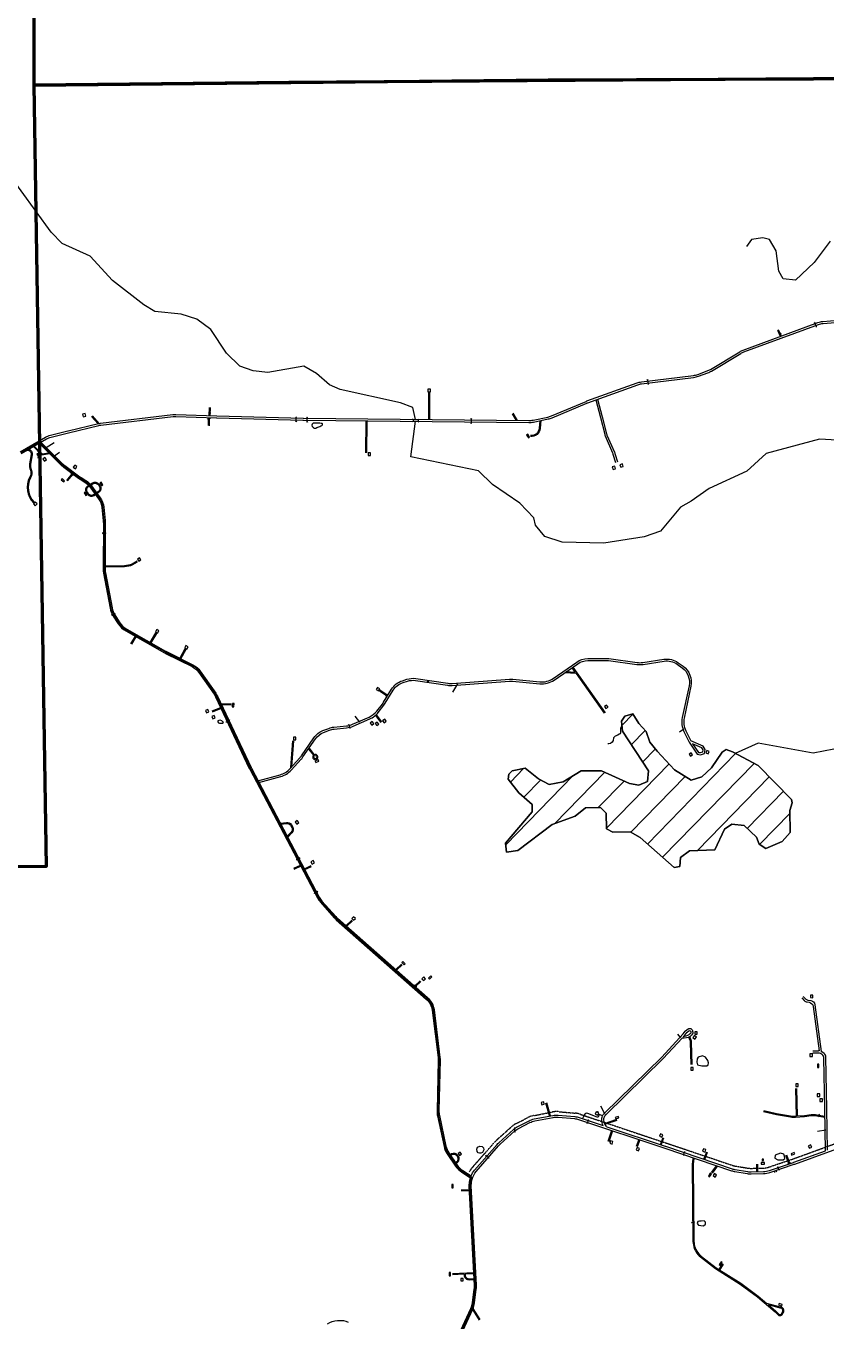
# Model space of a CAD drawing. Header units: inches. Extents: x 2666812 to 2767151, y 580083 to 705712.
# Drawn here: x 2688280 to 2696405, y 663811 to 676969 of the extents above; entities that cross this region are included whole.
import ezdxf

# ---------------------------------------------------------------- set-up
doc = ezdxf.new("R2010")
doc.units = ezdxf.units.IN
doc.header["$MEASUREMENT"] = 0
doc.linetypes.add('PHANTOM', pattern=[2.5, 1.25, -0.25, 0.25, -0.25, 0.25, -0.25])
for name, color, linetype in [('BND-MCD', 42, 'Continuous'), ('HY-SHORE', 5, 'Continuous'), ('PLD-LANDBASE', 252, 'Continuous'), ('PLD-PAR', 1, 'Continuous')]:
    doc.layers.add(name, color=color, linetype=linetype)
doc.layers.add('PLD-REMOTE-BOUNDARY', color=40, linetype='Continuous', lineweight=80)

# ---------------------------------------------------------------- blocks, each defined once
blk = doc.blocks.new('*X37')
at = {"color": 0}
for p, q in [((2694485, 669674), (2694598, 669791)), ((2694580, 669478), (2694721, 669623)), ((2694695, 669302), (2694824, 669435)), ((2694744, 668470), (2695639, 669390)), ((2693353, 669099), (2693486, 669236)), ((2693800, 668676), (2694310, 669201)), ((2694327, 668630), (2694963, 669284)), ((2694898, 668335), (2695827, 669289)), ((2693305, 668462), (2693986, 669162)), ((2693489, 668945), (2693660, 669121)), ((2694245, 668840), (2694508, 669110)), ((2694574, 668590), (2695126, 669157)), ((2695251, 668404), (2695980, 669153)), ((2695757, 668629), (2696124, 669006)), ((2695883, 668464), (2696192, 668782))]:
    blk.add_line(p, q, dxfattribs=at)
blk = doc.blocks.new('CULVERT-LONG-PT1')
for p, q in [((-12, 7), (0, 0)), ((0, 0), (-12, -7))]:
    blk.add_line(p, q)
blk = doc.blocks.new('CULVERT-LONG-PT2')
for p, q in [((12, 7), (0, 0)), ((0, 0), (12, -7))]:
    blk.add_line(p, q)
blk = doc.blocks.new('DRWAYCULVERT')
for p, q in [((-13, 2), (-10, 0)), ((-10, 0), (-13, -2)), ((-10, 0), (10, 0)), ((13, 2), (10, 0)), ((10, 0), (13, -2))]:
    blk.add_line(p, q)
blk = doc.blocks.new('DRWAYCULVERT-LONG-PT1')
for p, q in [((-4, 2), (0, 0)), ((0, 0), (-4, -2))]:
    blk.add_line(p, q)
blk = doc.blocks.new('DRWAYCULVERT-LONG-PT2')
for p, q in [((4, 2), (0, 0)), ((0, 0), (4, -2))]:
    blk.add_line(p, q)
blk = doc.blocks.new('CULVERT')
for p, q in [((-52, 7), (-41, 0)), ((-41, 0), (-52, -7)), ((-41, 0), (41, 0)), ((52, 7), (41, 0)), ((41, 0), (52, -7))]:
    blk.add_line(p, q)
blk = doc.blocks.new('BRIDGE-LONG-PT1')
for p, q in [((0, 0), (-7, 4)), ((0, -20), (-7, -24))]:
    blk.add_line(p, q)
blk.add_lwpolyline([(0, 0), (0, -20)])
blk = doc.blocks.new('BRIDGE-LONG-PT2')
for p, q in [((0, 0), (7, 4)), ((0, -20), (7, -24))]:
    blk.add_line(p, q)
blk.add_lwpolyline([(0, 0), (0, -20)])
blk = doc.blocks.new('HOUSETRL')
blk.add_lwpolyline([(-34, -15), (34, -15), (34, 15), (-34, 15)], close=True)
blk = doc.blocks.new('HANDHOLE')
blk.add_lwpolyline([(12, -12), (12, 12), (-12, 12), (-12, -12)], close=True)
blk = doc.blocks.new('DWELLING2')
blk.add_lwpolyline([(28, -26), (28, 26), (-23, 26), (-23, -26)], close=True)
blk = doc.blocks.new('CHURCH')
blk.add_lwpolyline([(-28, -26), (28, -26), (28, 26), (-28, 26)], close=True)
for points in [[(-8, 41), (8, 41)], [(0, 26), (0, 50)]]:
    blk.add_lwpolyline(points)

msp = doc.modelspace()

# ---------------------------------------------------------------- linework, layer by layer
at = {"layer": 'BND-MCD'}
msp.add_lwpolyline([(2692665, 663627), (2692808, 663937, 0.075142), (2692825, 663997), (2692843, 664136, 0.045815), (2692845, 664174), (2692792, 665185, -0.071327), (2692797, 665239), (2692805, 665273), (2692711, 665332, -0.102873), (2692650, 665392), (2692567, 665515, -0.095826), (2692535, 665588), (2692468, 665897, -0.059404), (2692464, 665947), (2692476, 666461, 0.036924), (2692475, 666489), (2692414, 666972, 0.183239), (2692352, 667091), (2691437, 667896, -0.030756), (2691419, 667915), (2691278, 668073, -0.060359), (2691249, 668114), (2690561, 669422, -0.011045), (2690557, 669431), (2690215, 670156, 0.042653), (2690199, 670184), (2690042, 670408, 0.124753), (2689971, 670469), (2689702, 670604, -0.012885), (2689692, 670609), (2689298, 670832, -0.121659), (2689225, 670901), (2689175, 670980, -0.096723), (2689145, 671055), (2689077, 671413, -0.047642), (2689074, 671452), (2689076, 671922, 0.026256), (2689075, 671942), (2689061, 672078, 0.133177), (2689026, 672170), (2688937, 672293, 0.097716), (2688883, 672342), (2688836, 672371, -0.02084), (2688821, 672381), (2688669, 672494, -0.036976), (2688645, 672514), (2688415, 672742), (2688227, 672635, -0.034445)], format="xyb", dxfattribs=at)
at = {"layer": 'HY-SHORE'}
for p, q in [((2688537, 674874), (2688080, 675502)), ((2688647, 674758), (2688537, 674874)), ((2688931, 674629), (2688647, 674758)), ((2695647, 674798), (2695596, 674729)), ((2695763, 674816), (2695647, 674798)), ((2695830, 674800), (2695763, 674816)), ((2695898, 674684), (2695830, 674800)), ((2696447, 674782), (2696283, 674564)), ((2689159, 674382), (2688931, 674629)), ((2695926, 674476), (2695898, 674684)), ((2695968, 674401), (2695926, 674476)), ((2696283, 674564), (2696093, 674386)), ((2689478, 674135), (2689159, 674382)), ((2696093, 674386), (2695968, 674401)), ((2689588, 674069), (2689478, 674135)), ((2689855, 674039), (2689588, 674069)), ((2690014, 673991), (2689855, 674039)), ((2690157, 673884), (2690014, 673991)), ((2690318, 673644), (2690157, 673884)), ((2690453, 673513), (2690318, 673644)), ((2690587, 673464), (2690453, 673513)), ((2690737, 673449), (2690587, 673464)), ((2691103, 673512), (2690737, 673449)), ((2691229, 673438), (2691103, 673512)), ((2691363, 673323), (2691229, 673438)), ((2691472, 673274), (2691363, 673323)), ((2692082, 673140), (2691472, 673274)), ((2692208, 673091), (2692082, 673140)), ((2692237, 672972), (2692208, 673091)), ((2692189, 672591), (2692236, 672952)), ((2696337, 672772), (2695797, 672624)), ((2696788, 672744), (2696337, 672772)), ((2695797, 672624), (2695599, 672447)), ((2692874, 672449), (2692189, 672591)), ((2693017, 672309), (2692874, 672449)), ((2695599, 672447), (2695218, 672268)), ((2693294, 672120), (2693017, 672309)), ((2695218, 672268), (2695036, 672141)), ((2693437, 671972), (2693294, 672120)), ((2695036, 672141), (2694928, 672081)), ((2693455, 671897), (2693437, 671972)), ((2694928, 672081), (2694723, 671837)), ((2693548, 671781), (2693455, 671897)), ((2694723, 671837), (2694557, 671777)), ((2693724, 671725), (2693548, 671781)), ((2694149, 671713), (2693724, 671725)), ((2694557, 671777), (2694149, 671713)), ((2694360, 669956), (2694328, 669905)), ((2694328, 669905), (2694360, 669956)), ((2694328, 669905), (2694337, 669806)), ((2694337, 669806), (2694328, 669905)), ((2694443, 669982), (2694360, 669956)), ((2694360, 669956), (2694443, 669982)), ((2694503, 669883), (2694443, 669982)), ((2694443, 669982), (2694503, 669883)), ((2694579, 669800), (2694503, 669883)), ((2694503, 669883), (2694579, 669800)), ((2694337, 669806), (2694600, 669400)), ((2694600, 669400), (2694337, 669806)), ((2694614, 669692), (2694579, 669800)), ((2694579, 669800), (2694614, 669692)), ((2694690, 669601), (2694614, 669692)), ((2694614, 669692), (2694690, 669601)), ((2694867, 669412), (2694690, 669601)), ((2694690, 669601), (2694867, 669412)), ((2695348, 669592), (2695242, 669433)), ((2695242, 669433), (2695348, 669592)), ((2695390, 669618), (2695348, 669592)), ((2695348, 669592), (2695390, 669618)), ((2695456, 669594), (2695390, 669618)), ((2695390, 669618), (2695456, 669594)), ((2695716, 669455), (2695456, 669594)), ((2695456, 669594), (2695716, 669455)), ((2695715, 669682), (2695483, 669579)), ((2696274, 669580), (2695715, 669682)), ((2696590, 669642), (2696274, 669580)), ((2693184, 669367), (2693176, 669317)), ((2693176, 669317), (2693184, 669367)), ((2693217, 669401), (2693184, 669367)), ((2693184, 669367), (2693217, 669401)), ((2693350, 669427), (2693217, 669401)), ((2693217, 669401), (2693350, 669427)), ((2693484, 669321), (2693350, 669427)), ((2693350, 669427), (2693484, 669321)), ((2693917, 669401), (2693735, 669290)), ((2693735, 669290), (2693917, 669401)), ((2694125, 669403), (2693917, 669401)), ((2693917, 669401), (2694125, 669403)), ((2694410, 669273), (2694125, 669403)), ((2694125, 669403), (2694410, 669273)), ((2694600, 669400), (2694593, 669292)), ((2694593, 669292), (2694600, 669400)), ((2695035, 669305), (2694867, 669412)), ((2694867, 669412), (2695035, 669305)), ((2695143, 669340), (2695035, 669305)), ((2695035, 669305), (2695143, 669340)), ((2695242, 669433), (2695143, 669340)), ((2695143, 669340), (2695242, 669433)), ((2696054, 669109), (2695716, 669455)), ((2695716, 669455), (2696054, 669109)), ((2693176, 669317), (2693286, 669177)), ((2693286, 669177), (2693176, 669317)), ((2693593, 669264), (2693484, 669321)), ((2693484, 669321), (2693593, 669264)), ((2693735, 669290), (2693593, 669264)), ((2693593, 669264), (2693735, 669290)), ((2694502, 669257), (2694410, 669273)), ((2694410, 669273), (2694502, 669257)), ((2694593, 669292), (2694502, 669257)), ((2694502, 669257), (2694593, 669292)), ((2693286, 669177), (2693421, 669061)), ((2693421, 669061), (2693286, 669177)), ((2696038, 669000), (2696062, 669076)), ((2696062, 669076), (2696038, 669000)), ((2696062, 669076), (2696054, 669109)), ((2696054, 669109), (2696062, 669076)), ((2693422, 668986), (2693150, 668667)), ((2693150, 668667), (2693422, 668986)), ((2693421, 669061), (2693422, 668986)), ((2693422, 668986), (2693421, 669061)), ((2693623, 668856), (2693856, 668942)), ((2693856, 668942), (2693623, 668856)), ((2693856, 668942), (2693963, 669026)), ((2693963, 669026), (2693856, 668942)), ((2693963, 669026), (2694113, 669028)), ((2694113, 669028), (2693963, 669026)), ((2694113, 669028), (2694172, 668970)), ((2694172, 668970), (2694113, 669028)), ((2694172, 668970), (2694174, 668812)), ((2694174, 668812), (2694172, 668970)), ((2696041, 668775), (2696038, 669000)), ((2696038, 669000), (2696041, 668775)), ((2693276, 668593), (2693623, 668856)), ((2693623, 668856), (2693276, 668593)), ((2694174, 668812), (2694241, 668779)), ((2694241, 668779), (2694174, 668812)), ((2695276, 668600), (2695374, 668809)), ((2695374, 668809), (2695276, 668600)), ((2695374, 668809), (2695448, 668860)), ((2695448, 668860), (2695374, 668809)), ((2695448, 668860), (2695573, 668845)), ((2695573, 668845), (2695448, 668860)), ((2695573, 668845), (2695700, 668729)), ((2695700, 668729), (2695573, 668845)), ((2694241, 668779), (2694416, 668781)), ((2694416, 668781), (2694241, 668779)), ((2694416, 668781), (2694516, 668724)), ((2694516, 668724), (2694416, 668781)), ((2694516, 668724), (2694862, 668420)), ((2694862, 668420), (2694516, 668724)), ((2695700, 668729), (2695726, 668655)), ((2695726, 668655), (2695700, 668729)), ((2695793, 668614), (2695959, 668683)), ((2695959, 668683), (2695793, 668614)), ((2695959, 668683), (2696041, 668775)), ((2696041, 668775), (2695959, 668683)), ((2693150, 668667), (2693160, 668575)), ((2693160, 668575), (2693150, 668667)), ((2693160, 668575), (2693276, 668593)), ((2693276, 668593), (2693160, 668575)), ((2694927, 668521), (2695018, 668588)), ((2695018, 668588), (2694927, 668521)), ((2695018, 668588), (2695276, 668600)), ((2695276, 668600), (2695018, 668588)), ((2695726, 668655), (2695793, 668614)), ((2695793, 668614), (2695726, 668655)), ((2694862, 668420), (2694920, 668429)), ((2694920, 668429), (2694862, 668420)), ((2694920, 668429), (2694927, 668521)), ((2694927, 668521), (2694920, 668429))]:
    msp.add_line(p, q, dxfattribs=at)
for points in [[(2691279, 672931), (2691264, 672932), (2691245, 672933), (2691211, 672934), (2691195, 672932), (2691187, 672922), (2691184, 672913), (2691187, 672901), (2691191, 672896), (2691195, 672892), (2691201, 672886), (2691206, 672882), (2691213, 672881), (2691223, 672883), (2691233, 672889), (2691245, 672894), (2691263, 672899), (2691274, 672905), (2691284, 672909), (2691291, 672917), (2691291, 672926), (2691287, 672929), (2691279, 672931)], [(2690279, 669900), (2690268, 669910), (2690251, 669917), (2690238, 669914), (2690230, 669910), (2690229, 669899), (2690235, 669890), (2690245, 669887), (2690268, 669885), (2690278, 669885), (2690287, 669895), (2690285, 669897), (2690279, 669900)], [(2694332, 669862), (2694319, 669830), (2694319, 669807), (2694319, 669786), (2694313, 669777), (2694304, 669774), (2694289, 669765), (2694262, 669755), (2694247, 669735), (2694244, 669708), (2694234, 669692), (2694217, 669680), (2694199, 669674), (2694190, 669674)], [(2695204, 666460), (2695179, 666493), (2695149, 666506), (2695107, 666491), (2695095, 666474), (2695094, 666441), (2695100, 666416), (2695142, 666405), (2695193, 666403), (2695208, 666416), (2695210, 666434), (2695204, 666460)], [(2692887, 665519), (2692872, 665522), (2692862, 665535), (2692860, 665559), (2692866, 665579), (2692888, 665590), (2692914, 665585), (2692926, 665573), (2692930, 665550), (2692915, 665523), (2692899, 665519), (2692887, 665519)], [(2695975, 665506), (2695942, 665516), (2695887, 665497), (2695884, 665467), (2695915, 665450), (2695968, 665450), (2695986, 665462), (2695984, 665486), (2695975, 665506)], [(2695166, 664830), (2695138, 664828), (2695118, 664827), (2695103, 664822), (2695097, 664802), (2695111, 664785), (2695133, 664781), (2695160, 664780), (2695180, 664795), (2695181, 664811), (2695179, 664818), (2695166, 664830)]]:
    msp.add_lwpolyline(points, dxfattribs=at)
at = {"layer": 'PLD-LANDBASE'}
for p, q in [((2692212, 672972), (2692262, 672971)), ((2692212, 672952), (2692262, 672951)), ((2688568, 672732), (2688484, 672682)), ((2688619, 672636), (2688559, 672591)), ((2692615, 670202), (2692664, 670286)), ((2691620, 669956), (2691667, 669896)), ((2694916, 669797), (2694961, 669827)), ((2695015, 669691), (2695096, 669569)), ((2695158, 669652), (2695030, 669706)), ((2695144, 669636), (2695049, 669676)), ((2695049, 669676), (2695108, 669588)), ((2695128, 669586), (2695152, 669593)), ((2695157, 669615), (2695144, 669636)), ((2695152, 669593), (2695157, 669615)), ((2695178, 669619), (2695158, 669652)), ((2695170, 669577), (2695178, 669619)), ((2695096, 669569), (2695129, 669565)), ((2695108, 669588), (2695128, 669586)), ((2695129, 669565), (2695170, 669577)), ((2694896, 666726), (2694927, 666690)), ((2694113, 665998), (2694157, 665915)), ((2696317, 665742), (2696402, 665756))]:
    msp.add_line(p, q, dxfattribs=at)
for points in [[(2688222, 672643), (2688479, 672790, -0.068178), (2688530, 672810), (2688706, 672855, -0.002928), (2688708, 672855), (2689015, 672929, -0.029367), (2689038, 672933), (2689772, 673020, -0.037519), (2689802, 673021), (2690217, 673007, 0.001067), (2690218, 673007), (2691094, 672983, 0.00461), (2691097, 672983), (2693388, 672960, 0.053822), (2693431, 672964), (2693579, 672995, 0.04858), (2693616, 673007), (2693968, 673155, -0.013224), (2693977, 673159), (2694486, 673343, -0.056265), (2694529, 673353), (2695057, 673418, 0.058502), (2695102, 673429), (2695197, 673464, 0.046216), (2695230, 673480), (2695529, 673659, -0.046812), (2695563, 673675), (2696321, 673955, -0.067608), (2696373, 673966), (2696526, 673979)], [(2688232, 672626), (2688489, 672773, -0.068178), (2688535, 672791), (2688711, 672836, -0.002928), (2688713, 672836), (2689019, 672909, -0.029367), (2689040, 672913), (2689775, 673000, -0.037519), (2689802, 673001), (2690216, 672987, 0.001067), (2690217, 672987), (2691093, 672963, 0.00461), (2691097, 672963), (2693388, 672940, 0.053822), (2693435, 672945), (2693583, 672976, 0.04858), (2693624, 672988), (2693975, 673137, -0.013224), (2693984, 673140), (2694493, 673324, -0.056265), (2694532, 673333), (2695059, 673398, 0.058502), (2695109, 673410), (2695204, 673445, 0.046216), (2695241, 673463), (2695540, 673642, -0.046812), (2695570, 673657), (2696328, 673936, -0.067608), (2696375, 673946), (2696576, 673963, -0.079124)], [(2694066, 673170), (2694113, 672992), (2694157, 672820, 0.039777), (2694162, 672805), (2694237, 672632, -0.031861), (2694241, 672620), (2694266, 672533)], [(2694085, 673176), (2694132, 672997), (2694176, 672825, 0.039777), (2694180, 672813), (2694256, 672640, -0.031861), (2694261, 672625), (2694286, 672539)], [(2693509, 672960), (2693502, 672880, -0.412788), (2693403, 672798, -0.412788)], [(2693498, 672958), (2693492, 672881, -0.412788), (2693404, 672808, -24.005841)], [(2688417, 672755), (2688652, 672521, 0.036976), (2688675, 672502), (2688827, 672389, 0.02084), (2688841, 672380), (2688888, 672351, -0.097716), (2688945, 672298), (2689034, 672176, -0.133177), (2689071, 672079), (2689085, 671943, -0.026256), (2689086, 671922), (2689084, 671452, 0.047642), (2689087, 671414), (2689155, 671057, 0.096723), (2689183, 670985), (2689234, 670906, 0.121659), (2689303, 670840), (2689697, 670618, 0.012885), (2689706, 670613), (2689976, 670478, -0.124753), (2690050, 670414), (2690207, 670190, -0.042653), (2690224, 670161), (2690566, 669435, 0.011045), (2690570, 669427), (2691258, 668119, 0.060359), (2691286, 668079), (2691426, 667921, 0.030756), (2691443, 667904), (2692358, 667098, -0.183239), (2692424, 666973), (2692484, 666490, -0.036924), (2692486, 666461), (2692474, 665946, 0.059404), (2692478, 665899), (2692545, 665590, 0.095826), (2692575, 665520), (2692658, 665397, 0.102873), (2692717, 665341), (2692801, 665287)], [(2688286, 672657, -0.590344), (2688332, 672614), (2688317, 672519, 0.109905), (2688325, 672457, -0.223219), (2688317, 672382, 0.320732), (2688355, 672125, -0.490625)], [(2688306, 672668, -0.43022), (2688342, 672612), (2688327, 672518, 0.109329), (2688334, 672461, -0.223219), (2688326, 672377, 0.319956), (2688362, 672132)], [(2688399, 672744), (2688638, 672507, 0.036976), (2688663, 672485), (2688815, 672373, 0.02084), (2688830, 672363), (2688878, 672334, -0.097716), (2688929, 672287), (2689018, 672165, -0.133177), (2689051, 672077), (2689065, 671941, -0.026256), (2689066, 671922), (2689064, 671452, 0.047642), (2689068, 671411), (2689135, 671053, 0.096723), (2689166, 670974), (2689217, 670896, 0.121659), (2689294, 670823), (2689688, 670600, 0.012885), (2689698, 670595), (2689967, 670460, -0.124753), (2690034, 670402), (2690190, 670179, -0.042653), (2690206, 670152), (2690548, 669426, 0.011045), (2690552, 669418), (2691241, 668110, 0.060359), (2691271, 668066), (2691411, 667908, 0.030756), (2691430, 667889), (2692345, 667083, -0.183239), (2692405, 666970), (2692465, 666488, -0.036924), (2692466, 666461), (2692454, 665947, 0.059404), (2692459, 665895), (2692526, 665586, 0.095826), (2692558, 665509), (2692642, 665386, 0.102873), (2692706, 665324), (2692794, 665268)], [(2688916, 672302), (2688909, 672297, 0.442479), (2688895, 672225), (2688905, 672211, 0.382061), (2688971, 672198), (2688986, 672208)], [(2688923, 672294), (2688914, 672289, 0.438333), (2688903, 672231), (2688913, 672217, 0.384224), (2688966, 672207), (2688980, 672216)], [(2688933, 672313), (2688955, 672326, -0.377145), (2689020, 672315), (2689030, 672301, -0.445805), (2689018, 672228), (2689003, 672218)], [(2688940, 672305), (2688960, 672318, -0.377145), (2689012, 672309), (2689023, 672295, -0.445805), (2689013, 672237), (2688997, 672227)], [(2689084, 671483), (2689281, 671488, 0.099201), (2689360, 671505), (2689409, 671534)], [(2689084, 671473), (2689281, 671478, 0.099865), (2689364, 671496), (2689414, 671525)], [(2690636, 669301), (2690862, 669362, 0.144053), (2690959, 669421), (2691060, 669533, 0.033227), (2691077, 669554), (2691203, 669738, -0.151025), (2691296, 669811), (2691355, 669833, -0.068589), (2691408, 669846), (2691534, 669858, 0.07988), (2691596, 669874), (2691765, 669948, 0.124446), (2691842, 670008), (2691899, 670080, 0.027796), (2691912, 670099), (2691993, 670231, -0.17897), (2692103, 670317), (2692148, 670332, -0.114896), (2692238, 670339), (2692563, 670291, 0.055653), (2692607, 670289), (2693189, 670333, -0.043782), (2693224, 670333), (2693499, 670305, 0.178248), (2693632, 670340), (2693873, 670506, -0.151253), (2693985, 670542), (2694171, 670543, -0.03561), (2694199, 670541), (2694485, 670502, 0.072579), (2694543, 670502), (2694757, 670535, -0.196666), (2694904, 670500), (2694953, 670465, -0.297198), (2695032, 670261), (2694964, 669938, 0.167175), (2694980, 669809), (2695030, 669706)], [(2690645, 669283), (2690867, 669343, 0.144053), (2690973, 669408), (2691075, 669519, 0.033227), (2691093, 669542), (2691220, 669726, -0.151025), (2691303, 669792), (2691362, 669815, -0.068589), (2691410, 669826), (2691536, 669838, 0.07988), (2691604, 669855), (2691773, 669929, 0.124446), (2691858, 669995), (2691915, 670068, 0.027796), (2691929, 670088), (2692010, 670221, -0.17897), (2692109, 670298), (2692154, 670313, -0.114896), (2692235, 670319), (2692560, 670271, 0.055653), (2692609, 670269), (2693190, 670313, -0.043782), (2693222, 670313), (2693497, 670286, 0.178248), (2693644, 670324), (2693884, 670490, -0.151253), (2693986, 670522), (2694171, 670523, -0.03561), (2694197, 670521), (2694482, 670482, 0.072579), (2694546, 670483), (2694760, 670516, -0.196666), (2694893, 670484), (2694942, 670449, -0.297198), (2695013, 670265), (2694944, 669942, 0.167175), (2694962, 669800), (2695015, 669691)], [(2690864, 668869), (2690925, 668878, -0.313885), (2690976, 668853), (2690989, 668830, -0.331448), (2690980, 668771), (2690938, 668728)], [(2690869, 668859), (2690927, 668868, -0.313885), (2690968, 668848), (2690980, 668826, -0.331448), (2690973, 668778), (2690933, 668737)], [(2696158, 667094), (2696184, 667068, 0.161923), (2696212, 667054), (2696232, 667050, -0.332321), (2696274, 667008), (2696335, 666556)], [(2696172, 667108), (2696193, 667087, 0.161923), (2696221, 667072), (2696250, 667068, -0.332321), (2696292, 667025), (2696356, 666550)], [(2694141, 665798, -0.124934), (2694132, 665826), (2694129, 665860, -0.102831), (2694132, 665884), (2694136, 665896, -0.11792), (2694151, 665920), (2694737, 666492), (2694955, 666728), (2694975, 666757, -0.071478), (2694979, 666761), (2695004, 666781, -0.213813), (2695020, 666785), (2695025, 666784, -0.148634), (2695035, 666779), (2695044, 666769, -0.163244), (2695050, 666758), (2695052, 666747), (2695052, 666735, -0.23613), (2695044, 666719), (2695035, 666712), (2695024, 666702, -0.093051), (2695017, 666699), (2695003, 666694), (2694989, 666689), (2694964, 666684), (2694942, 666685)], [(2695036, 666418), (2695028, 666645, 0.086984), (2695025, 666662), (2695011, 666696)], [(2695046, 666418), (2695038, 666647, 0.086984), (2695034, 666664), (2695020, 666700)], [(2694154, 665820, -0.056382), (2694151, 665831), (2694149, 665860, -0.102831), (2694152, 665880), (2694154, 665888, -0.11792), (2694167, 665907), (2694752, 666478), (2694942, 666685)], [(2696335, 666556, 0.061847), (2696323, 666555), (2696269, 666554)], [(2696399, 665542), (2696392, 665968), (2696383, 666481, 0.228611), (2696364, 666520), (2696358, 666524, 0.218165), (2696318, 666533), (2696272, 666534)], [(2696419, 665549), (2696412, 665968), (2696403, 666491, 0.228611), (2696384, 666530), (2696363, 666546, 0.043866), (2696356, 666550, 0.043866)], [(2694136, 665897), (2694112, 665907, 0.420524), (2694098, 665902), (2694094, 665890, -0.411606), (2694081, 665884), (2693986, 665920, 0.405169), (2693948, 665904), (2693933, 665868)], [(2695771, 665940), (2695901, 665909), (2696045, 665886, 0.062417), (2696094, 665884), (2696187, 665891), (2696255, 665899, -0.072495), (2696312, 665897), (2696393, 665883)], [(2695773, 665950), (2695902, 665919), (2696045, 665896, 0.062417), (2696095, 665894), (2696103, 665894)], [(2696113, 665895), (2696186, 665901), (2696255, 665909, -0.072495), (2696313, 665907), (2696393, 665893)], [(2692674, 663623), (2692817, 663933, 0.075142), (2692835, 663996), (2692853, 664134, 0.045815), (2692855, 664175), (2692802, 665185, -0.071327), (2692807, 665236), (2692811, 665254, -0.121828), (2692851, 665330), (2693079, 665592, -0.030259), (2693095, 665608), (2693246, 665743, -0.063862), (2693283, 665769), (2693398, 665828, -0.071523), (2693446, 665845), (2693633, 665881, -0.070145), (2693683, 665884), (2693851, 665869, -0.058456), (2693892, 665860), (2694766, 665568, -0.000743), (2694766, 665568), (2695445, 665339, 0.041447), (2695480, 665330), (2695604, 665310, 0.045486), (2695644, 665308), (2695770, 665310, 0.076102), (2695835, 665322), (2696081, 665405, 0.005914), (2696086, 665407), (2697430, 665896, -0.062655)], [(2692801, 665287, -0.08301), (2692836, 665344), (2693064, 665605, -0.030259), (2693081, 665623), (2693232, 665758, -0.063862), (2693274, 665787), (2693389, 665846, -0.071523), (2693442, 665865), (2693629, 665901, -0.070145), (2693685, 665904), (2693853, 665889, -0.058456), (2693898, 665879), (2694141, 665798)], [(2694179, 665786), (2694164, 665802, -0.057032), (2694158, 665811, -0.057032)], [(2694179, 665786), (2694772, 665587, -0.000743), (2694773, 665587), (2695451, 665358, 0.041447), (2695483, 665350), (2695607, 665330, 0.045486), (2695643, 665328), (2695769, 665330, 0.076102), (2695829, 665341), (2696074, 665424, 0.005914), (2696079, 665425), (2696399, 665542)], [(2692648, 665413), (2692655, 665418, 0.423446), (2692670, 665488), (2692667, 665493, 0.387361), (2692601, 665509), (2692588, 665501)], [(2692642, 665422), (2692650, 665426, 0.423446), (2692662, 665483), (2692659, 665487, 0.387361), (2692606, 665500), (2692593, 665493)], [(2695057, 665470), (2695053, 665453, 0.068792), (2695045, 665399), (2695051, 664637, 0.042603), (2695054, 664604), (2695057, 664585, 0.184752), (2695131, 664463), (2695282, 664345), (2695533, 664187), (2695709, 664058), (2695887, 663904), (2695918, 663874, 0.196432), (2695932, 663868), (2695939, 663868, 0.153085), (2695950, 663872), (2695959, 663878, 0.10447), (2695964, 663884), (2695974, 663899, 0.153016), (2695976, 663910), (2695976, 663921), (2695973, 663931, 0.146874), (2695968, 663941), (2695965, 663944, 0.113576), (2695957, 663949), (2695943, 663953), (2695802, 663991)], [(2695067, 665467), (2695063, 665452, 0.068792), (2695055, 665398), (2695061, 664638, 0.042603), (2695064, 664605), (2695066, 664591, 0.184752), (2695140, 664468), (2695288, 664353), (2695539, 664195), (2695715, 664065), (2695802, 663991)], [(2692656, 663631), (2692798, 663941, 0.075142), (2692815, 663998), (2692833, 664137, 0.045815), (2692835, 664173), (2692782, 665184, -0.071327), (2692788, 665241), (2692792, 665258, -0.012725), (2692794, 665268)], [(2692729, 664287), (2692729, 664280, 0.41808), (2692782, 664232), (2692832, 664234)], [(2692739, 664287), (2692739, 664280, 0.41808), (2692781, 664242), (2692831, 664244)], [(2691342, 663784, -0.135089), (2691442, 663818), (2691453, 663819, -0.129127), (2691553, 663800)]]:
    msp.add_lwpolyline(points, format="xyb", dxfattribs=at)
for points in [[(2695941, 673815), (2695914, 673875)], [(2695951, 673818), (2695923, 673880)], [(2695940, 673846), (2695944, 673838), (2695927, 673842), (2695931, 673833)], [(2692368, 673245), (2692368, 672970)], [(2692378, 673245), (2692378, 672970)], [(2690139, 673033), (2690139, 673041), (2690153, 673032), (2690153, 673040)], [(2690141, 673010), (2690143, 673091)], [(2690151, 673010), (2690153, 673091)], [(2693261, 672962), (2693221, 673029)], [(2693273, 672961), (2693229, 673034)], [(2689012, 672928), (2688947, 673002)], [(2689023, 672931), (2688955, 673009)], [(2690131, 672972), (2690131, 672980), (2690145, 672971), (2690145, 672979)], [(2690133, 672908), (2690134, 672990)], [(2690143, 672907), (2690144, 672990)], [(2691730, 672956), (2691728, 672631)], [(2691740, 672956), (2691738, 672631)], [(2688355, 672696), (2688439, 672612)], [(2688364, 672701), (2688443, 672623)], [(2688439, 672612), (2688520, 672624)], [(2688443, 672623), (2688511, 672633)], [(2688749, 672422), (2688692, 672352)], [(2688757, 672416), (2688699, 672346)], [(2689088, 671815), (2689063, 671815)], [(2689181, 670995), (2689157, 670984)], [(2689542, 670706), (2689599, 670802)], [(2689551, 670701), (2689608, 670797)], [(2689389, 670769), (2689343, 670693)], [(2689397, 670764), (2689351, 670688)], [(2689844, 670544), (2689898, 670643)], [(2689852, 670540), (2689907, 670638)], [(2693866, 670390), (2693751, 670398)], [(2693858, 670400), (2693764, 670407)], [(2693824, 670448), (2693858, 670400)], [(2693832, 670454), (2694161, 669992)], [(2693866, 670390), (2694153, 669986)], [(2692356, 670322), (2692353, 670302)], [(2692359, 670321), (2692356, 670301)], [(2692362, 670321), (2692359, 670301)], [(2692365, 670320), (2692362, 670301)], [(2692368, 670320), (2692365, 670300)], [(2691869, 670215), (2691950, 670160)], [(2691875, 670223), (2691955, 670169)], [(2690257, 670043), (2690168, 670006)], [(2690262, 670034), (2690172, 669996)], [(2690259, 670087), (2690367, 670081)], [(2690264, 670076), (2690366, 670071)], [(2690318, 669899), (2690344, 669913)], [(2691560, 669866), (2691569, 669838)], [(2691828, 669964), (2691883, 669892)], [(2691835, 669971), (2691891, 669898)], [(2690970, 669434), (2690991, 669707)], [(2690981, 669446), (2691001, 669706)], [(2691149, 669623), (2691199, 669559)], [(2691155, 669632), (2691207, 669565)], [(2691066, 668441), (2690997, 668408)], [(2691071, 668432), (2691001, 668399)], [(2691030, 668501), (2691056, 668514)], [(2691107, 668407), (2691176, 668439)], [(2691111, 668398), (2691180, 668430)], [(2691209, 668160), (2691236, 668172)], [(2691529, 667828), (2691588, 667886)], [(2691537, 667822), (2691595, 667879)], [(2692094, 667437), (2692036, 667382)], [(2692101, 667429), (2692043, 667376)], [(2692284, 667269), (2692226, 667215)], [(2692291, 667262), (2692233, 667208)], [(2694935, 666683), (2694934, 666683)], [(2696103, 665894), (2696098, 666175)], [(2696113, 665895), (2696108, 666175)], [(2693596, 665895), (2693558, 666025)], [(2693606, 665897), (2693568, 666028)], [(2693982, 665827), (2693991, 665853)], [(2694154, 665820), (2694280, 665862)], [(2694158, 665811), (2694154, 665820)], [(2694158, 665811), (2694283, 665853)], [(2693245, 665737), (2693244, 665773)], [(2694227, 665749), (2694190, 665637)], [(2694236, 665745), (2694200, 665634)], [(2694502, 665656), (2694476, 665586)], [(2694512, 665653), (2694485, 665583)], [(2694722, 665604), (2694749, 665675)], [(2694731, 665601), (2694759, 665672)], [(2694958, 665500), (2694968, 665528)], [(2695164, 665455), (2695193, 665532)], [(2695174, 665452), (2695202, 665529)], [(2692978, 665471), (2692954, 665490)], [(2695291, 665391), (2695239, 665320)], [(2695301, 665388), (2695247, 665314)], [(2695702, 665329), (2695701, 665404)], [(2695712, 665329), (2695711, 665404)], [(2696028, 665408), (2695996, 665493)], [(2696038, 665411), (2696006, 665497)], [(2695879, 665337), (2695880, 665333), (2695880, 665330), (2695880, 665327), (2695880, 665321)], [(2695883, 665340), (2695885, 665334), (2695883, 665335)], [(2695885, 665334), (2695886, 665336)], [(2695897, 665343), (2695897, 665338), (2695898, 665336), (2695901, 665329)], [(2695925, 665350), (2695916, 665376)], [(2692784, 665145), (2692699, 665143)], [(2692785, 665135), (2692699, 665133)], [(2695064, 664814), (2695043, 664814)], [(2695318, 664334), (2695356, 664396)], [(2695326, 664329), (2695364, 664390)], [(2692828, 664300), (2692611, 664293)], [(2692729, 664287), (2692611, 664283)], [(2692829, 664290), (2692739, 664287)], [(2692819, 663939), (2692890, 663826)], [(2692815, 663928), (2692881, 663821)]]:
    msp.add_lwpolyline(points, dxfattribs=at)
for points in [[(2694955, 666699), (2694971, 666715), (2694991, 666744, -0.071478), (2694993, 666746), (2695012, 666761, -0.374344), (2695025, 666760), (2695028, 666757, -0.163244), (2695031, 666752), (2695032, 666745), (2695032, 666740, -0.23613), (2695028, 666732), (2695023, 666728), (2695011, 666718), (2694997, 666713), (2694982, 666707), (2694967, 666702), (2694955, 666699)], [(2695819, 663976), (2695894, 663912), (2695925, 663881, 0.196432), (2695932, 663878), (2695939, 663878, 0.153085), (2695944, 663880), (2695953, 663886, 0.10447), (2695956, 663889), (2695965, 663904, 0.153016), (2695966, 663910), (2695966, 663919, 0.042219), (2695966, 663921), (2695964, 663929, 0.146874), (2695961, 663934), (2695958, 663937, 0.113576), (2695954, 663939), (2695940, 663943), (2695819, 663976)]]:
    msp.add_lwpolyline(points, format="xyb", close=True, dxfattribs=at)
at = {"layer": 'PLD-LANDBASE', "linetype": 'PHANTOM'}
msp.add_lwpolyline([(2692782, 665329, -0.049422), (2692809, 665367), (2693038, 665628, -0.030259), (2693058, 665649), (2693209, 665784, -0.063862), (2693258, 665818), (2693372, 665877, -0.071523), (2693436, 665899), (2693622, 665935, -0.070145), (2693688, 665939), (2693856, 665924, -0.058456), (2693910, 665912), (2694783, 665620, -0.000743), (2694784, 665620), (2695462, 665391, 0.041447), (2695489, 665385), (2695613, 665365, 0.045486), (2695643, 665363), (2695768, 665365, 0.076102), (2695818, 665374), (2696063, 665457, 0.005914), (2696067, 665458), (2697411, 665948, -0.062655)], format="xyb", dxfattribs=at)
at = {"layer": 'PLD-LANDBASE'}
msp.add_circle((2691218, 669541), 16.4, dxfattribs=at)
msp.add_arc((2691218, 669541), 26.4, 137.8611, 116.0128, dxfattribs=at)
at = {"layer": 'PLD-PAR'}
msp.add_line((2688405, 672576), (2688407, 672594), dxfattribs=at)
at = {"layer": 'PLD-REMOTE-BOUNDARY'}
for points in [[(2688359, 678173), (2688360, 676366), (2693584, 676420), (2698972, 676442)], [(2706583, 672801), (2706322, 672791), (2706138, 672867), (2706040, 673095), (2705996, 673323), (2706007, 673746), (2705961, 673861), (2704180, 673845), (2701597, 673812), (2701594, 673999), (2700288, 673983), (2699623, 674263), (2699446, 674362), (2699407, 676445), (2696278, 676431), (2690951, 676393), (2688360, 676366), (2688485, 668428), (2683143, 668376), (2683209, 660479)]]:
    msp.add_lwpolyline(points, dxfattribs=at)

# ---------------------------------------------------------------- block references
at = {"layer": 'HY-SHORE'}
msp.add_blockref('*X37', (-153, 188), dxfattribs=at)
at = {"layer": 'PLD-LANDBASE'}
for name, p, xscale, yscale, zscale, rotation in [('CULVERT', (2696296, 673935), 0.4999999999999999, 0.4999999999999999, 0.4999999999999999, 293.1205464569846), ('CULVERT', (2694595, 673351), 0.5, 0.5, 0.5, 279.9425698874134), ('CULVERT', (2691024, 672973), 0.4999999999999999, 0.4999999999999999, 0.4999999999999999, 88.68326811373849), ('CULVERT', (2691135, 672971), 0.4999999999999999, 0.4999999999999999, 0.4999999999999999, 88.68326811373849), ('CULVERT', (2692802, 672954), 0.5, 0.5, 0.5, 270.6674973819086), ('CULVERT-LONG-PT2', (2689063, 671815), 0.5, 0.5, 0.5, 180), ('CULVERT-LONG-PT1', (2689088, 671815), 0.5, 0.5, 0.5, 180), ('CULVERT-LONG-PT2', (2689157, 670984), 0.5, 0.5, 0.5, 204.2513977392545), ('CULVERT-LONG-PT1', (2689181, 670995), 0.5, 0.5, 0.5, 204.2513977392545), ('CULVERT-LONG-PT1', (2690318, 669899), 0.5, 0.5, 0.5, 27.44380459405235), ('CULVERT-LONG-PT2', (2690344, 669913), 0.5, 0.5, 0.5, 27.44380459405235), ('CULVERT-LONG-PT1', (2691560, 669866), 0.5, 0.5, 0.5, 287.6103150282045), ('CULVERT-LONG-PT2', (2691569, 669838), 0.5, 0.5, 0.5, 287.6103150282045), ('CULVERT-LONG-PT1', (2691030, 668501), 0.5, 0.5, 0.5, 25.99824604269997), ('CULVERT-LONG-PT2', (2691056, 668514), 0.5, 0.5, 0.5, 25.99824604269997), ('CULVERT-LONG-PT1', (2691209, 668160), 0.5, 0.5, 0.5, 24.91076835511613), ('CULVERT-LONG-PT2', (2691236, 668172), 0.5, 0.5, 0.5, 24.91076835511613), ('CULVERT-LONG-PT2', (2693244, 665773), 0.5, 0.5, 0.5, 90.33968114382611), ('CULVERT-LONG-PT1', (2693982, 665827), 0.5, 0.5, 0.5, 70.5642734326177), ('CULVERT-LONG-PT2', (2693991, 665853), 0.5, 0.5, 0.5, 70.5642734326177), ('CULVERT-LONG-PT1', (2693245, 665737), 0.5, 0.5, 0.5, 90.33968114382611), ('CULVERT-LONG-PT2', (2694968, 665528), 0.4999999999999999, 0.4999999999999999, 0.4999999999999999, 69.95032871705261), ('CULVERT-LONG-PT2', (2692954, 665490), 0.5, 0.5, 0.5, 142.8526575597779), ('CULVERT-LONG-PT1', (2692978, 665471), 0.5, 0.5, 0.5, 142.8526575597779), ('CULVERT-LONG-PT1', (2694958, 665500), 0.4999999999999999, 0.4999999999999999, 0.4999999999999999, 69.95032871705261), ('CULVERT-LONG-PT2', (2695916, 665376), 0.5, 0.5, 0.5, 109.6830611736374), ('CULVERT-LONG-PT1', (2695925, 665350), 0.5, 0.5, 0.5, 109.6830611736374)]:
    msp.add_blockref(name, p, dxfattribs=dict(at, xscale=xscale, yscale=yscale, zscale=zscale, rotation=rotation))
msp.add_blockref('DRWAYCULVERT', (2690139, 672983), dxfattribs=at)
for name, p, rotation in [('BRIDGE-LONG-PT1', (2692212, 672972), 359.440679418521), ('BRIDGE-LONG-PT2', (2692262, 672971), 359.440679418521), ('DRWAYCULVERT', (2688748, 672412), 324.0896013068988), ('DRWAYCULVERT', (2691945, 670169), 54.88377308894496), ('DRWAYCULVERT', (2692237, 667218), 315.0144676033306), ('DRWAYCULVERT', (2696333, 665900), 78.3842733852826), ('DRWAYCULVERT', (2696031, 665417), 17.85723808544034), ('DRWAYCULVERT-LONG-PT2', (2695043, 664814), 181.2820156370915), ('DRWAYCULVERT-LONG-PT1', (2695064, 664814), 181.2820156370915)]:
    msp.add_blockref(name, p, dxfattribs=dict(at, rotation=rotation))
at = {"layer": 'PLD-PAR', "xscale": 0.5, "yscale": 0.5, "zscale": 0.5}
for name, p in [('DWELLING2', (2692374, 673266)), ('DWELLING2', (2691765, 672618)), ('DWELLING2', (2691007, 669729)), ('DWELLING2', (2695082, 666738)), ('DWELLING2', (2696253, 666514)), ('DWELLING2', (2695042, 666375)), ('DWELLING2', (2696108, 666209)), ('DWELLING2', (2696327, 666106)), ('DWELLING2', (2696353, 666056)), ('HOUSETRL', (2695764, 665414)), ('HANDHOLE', (2695762, 665450)), ('DWELLING2', (2692707, 664232))]:
    msp.add_blockref(name, p, dxfattribs=at)
at = {"layer": 'PLD-PAR'}
for name, p, xscale, yscale, zscale, rotation in [('DWELLING2', (2688870, 673014), 0.5000000002033514, 0.5000000002033514, 0.5000000002033514, 12.86943940129085), ('HOUSETRL', (2693379, 672802), 0.4999999999392878, 0.4999999999392878, 0.4999999999392878, 125.183698149327), ('DWELLING2', (2688407, 672612), 0.5000000000071286, 0.5000000000071286, 0.5000000000071286, 39.90034102188652), ('DWELLING2', (2688468, 672566), 0.5000000000071286, 0.5000000000071286, 0.5000000000071286, 39.90034102188652), ('DWELLING2', (2688778, 672489), 0.4999999998432083, 0.4999999998432083, 0.4999999998432083, 324.4762264586627), ('DWELLING2', (2694249, 672479), 0.5000000001983768, 0.5000000001983768, 0.5000000001983768, 17.09465720990271), ('DWELLING2', (2694327, 672502), 0.5000000001983768, 0.5000000001983768, 0.5000000001983768, 17.09465720990271), ('HOUSETRL', (2688655, 672354), 0.4999999998516882, 0.4999999998516882, 0.4999999998516882, 320.1048807854447), ('HOUSETRL', (2688886, 672215), 0.4999999999959788, 0.4999999999959788, 0.4999999999959788, 305.2825178038022), ('HOUSETRL', (2689046, 672316), 0.4999999999959788, 0.4999999999959788, 0.4999999999959788, 305.2825178038022), ('DWELLING2', (2688374, 672114), 0.4999999999442578, 0.4999999999442578, 0.4999999999442578, 315.0005451587818), ('DWELLING2', (2689428, 671548), 0.5000000001817172, 0.5000000001817172, 0.5000000001817172, 33.65115268572754), ('DWELLING2', (2689611, 670819), 0.5000000001915664, 0.5000000001915664, 0.5000000001915664, 329.3562884901857), ('DWELLING2', (2689908, 670656), 0.500000000061762, 0.500000000061762, 0.500000000061762, 331.2410152686338), ('DWELLING2', (2691854, 670230), 0.5000000001554377, 0.5000000001554377, 0.5000000001554377, 55.82177117160587), ('DWELLING2', (2690119, 670006), 0.499999999781285, 0.499999999781285, 0.499999999781285, 23.31102399658786), ('HOUSETRL', (2690384, 670069), 0.4999999999949969, 0.4999999999949969, 0.4999999999949969, 84.80291803341233), ('DWELLING2', (2694172, 670052), 0.5, 0.5, 0.5, 302.8147111806607), ('DWELLING2', (2690182, 669947), 0.499999999781285, 0.499999999781285, 0.499999999781285, 23.31102399658786), ('DWELLING2', (2691793, 669884), 0.4999999998416497, 0.4999999998416497, 0.4999999998416497, 306.6840978452669), ('DWELLING2', (2691844, 669880), 0.4999999998416497, 0.4999999998416497, 0.4999999998416497, 306.6840978452669), ('DWELLING2', (2691919, 669908), 0.4999999998416497, 0.4999999998416497, 0.4999999998416497, 306.6840978452669), ('DWELLING2', (2695200, 669591), 0.4999999999884599, 0.4999999999884599, 0.4999999999884599, 67.13259734691104), ('HOUSETRL', (2691236, 669500), 0.5000000001234803, 0.5000000001234803, 0.5000000001234803, 19.52774748718235), ('DWELLING2', (2695031, 669566), 0.4999999999351076, 0.4999999999351076, 0.4999999999351076, 36.99122237608197), ('DWELLING2', (2691031, 668878), 0.4999999998592793, 0.4999999998592793, 0.4999999998592793, 309.4686728531365), ('DWELLING2', (2691191, 668473), 0.5000000000159122, 0.5000000000159122, 0.5000000000159122, 298.1844543578173), ('DWELLING2', (2691606, 667900), 0.5000000001101432, 0.5000000001101432, 0.5000000001101432, 45.94524351781075), ('HOUSETRL', (2692113, 667447), 0.4999999998980652, 0.4999999998980652, 0.4999999998980652, 313.7298699832427), ('DWELLING2', (2692318, 667288), 0.5000000000541494, 0.5000000000541494, 0.5000000000541494, 44.98754073567446), ('HOUSETRL', (2692385, 667303), 0.4999999998906282, 0.4999999998906282, 0.4999999998906282, 46.15857064315983), ('DWELLING2', (2696257, 667110), 0.5000000000973349, 0.5000000000973349, 0.5000000000973349, 358.2651640354725), ('DWELLING2', (2695070, 666696), 0.5000000001996443, 0.5000000001996443, 0.5000000001996443, 320.7239288498039), ('HOUSETRL', (2696325, 666404), 0.4999999999546748, 0.4999999999546748, 0.4999999999546748, 269.3637250255804), ('DWELLING2', (2693527, 666023), 0.5000000000887359, 0.5000000000887359, 0.5000000000887359, 13.5073964745214), ('CHURCH', (2694079, 665921), 0.4999999999805839, 0.4999999999805839, 0.4999999999805839, 337.1346825092579), ('HOUSETRL', (2694283, 665877), 0.5000000001314372, 0.5000000001314372, 0.5000000001314372, 17.51941250092971), ('DWELLING2', (2694223, 665627), 0.5000000001277527, 0.5000000001277527, 0.5000000001277527, 340.3887203327018), ('DWELLING2', (2694730, 665696), 0.4999999998799002, 0.4999999998799002, 0.4999999998799002, 337.4247608691045), ('DWELLING2', (2692685, 665512), 0.4999999999788256, 0.4999999999788256, 0.4999999999788256, 306.5497039599749), ('DWELLING2', (2694492, 665559), 0.4999999998799002, 0.4999999998799002, 0.4999999998799002, 337.4247608691045), ('DWELLING2', (2695167, 665546), 0.499999999963072, 0.499999999963072, 0.499999999963072, 338.9493493696172), ('HOUSETRL', (2696068, 665510), 0.5000000000397488, 0.5000000000397488, 0.5000000000397488, 21.32940799957833), ('DWELLING2', (2696240, 665584), 0.4999999999964094, 0.4999999999964094, 0.4999999999964094, 29.83265547998998), ('HOUSETRL', (2695225, 665295), 0.499999999974346, 0.499999999974346, 0.499999999974346, 56.36881396808611), ('DWELLING2', (2695274, 665291), 0.4999999999024558, 0.4999999999024558, 0.4999999999024558, 53.83091024403914), ('HOUSETRL', (2692611, 665182), 0.5000000000017932, 0.5000000000017932, 0.5000000000017932, 90.98892917200892), ('HOUSETRL', (2695335, 664396), 0.4999999999816092, 0.4999999999816092, 0.4999999999816092, 57.06252479086041), ('HOUSETRL', (2692584, 664287), 0.5000000000535597, 0.5000000000535597, 0.5000000000535597, 91.11282325243862), ('HOUSETRL', (2695941, 663977), 0.4999999999911687, 0.4999999999911687, 0.4999999999911687, 341.3492630287079)]:
    msp.add_blockref(name, p, dxfattribs=dict(at, xscale=xscale, yscale=yscale, zscale=zscale, rotation=rotation))

doc.saveas('drawing.dxf')
